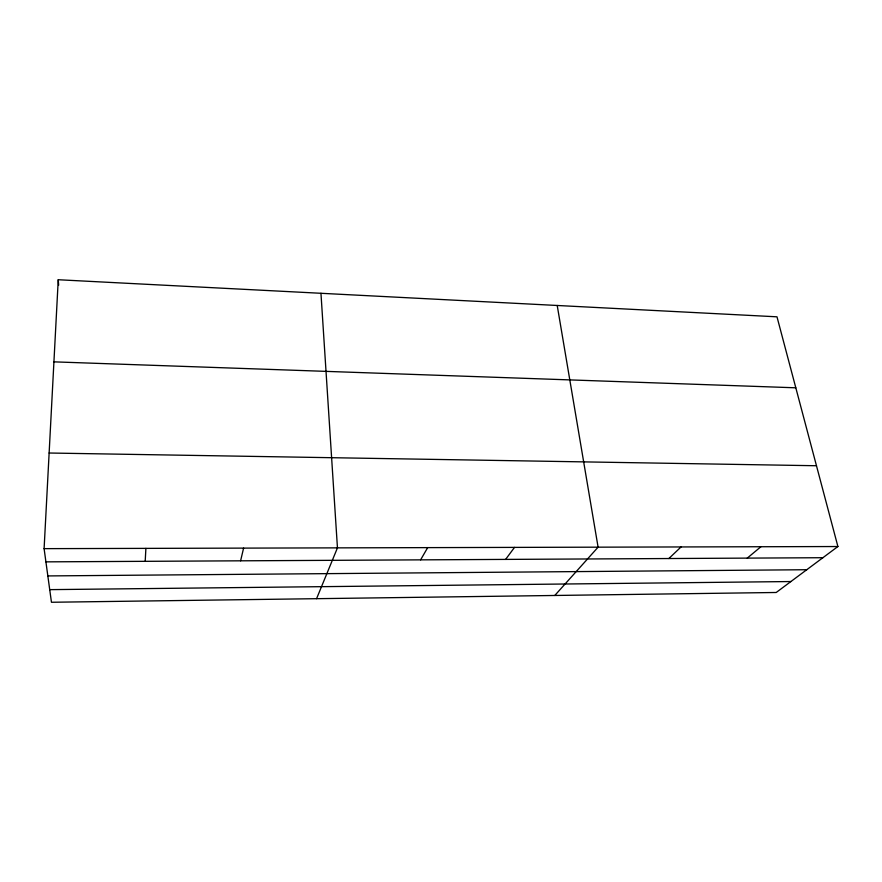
<?xml version="1.0" encoding="UTF-8"?>
<svg xmlns="http://www.w3.org/2000/svg" width="882" height="882" viewBox="0 0 882 882"><rect width="100%" height="100%" fill="white"/><g stroke="black" fill="none" stroke-linecap="round" stroke-linejoin="round"><path stroke-width="1.32" d="M44.1 548.648L58.245 279.737L776.987 316.814L837.9 546.531L776.215 592.484L51.454 602.263L44.1 548.648L837.9 546.531M145.199 561.327L145.894 548.384M240.599 560.82L243.597 548.119M316.572 598.68L337.453 547.865L320.96 293.298M420.604 559.861L427.682 547.623M505.607 559.409L514.504 547.391M554.789 595.471L598.095 547.171L557.215 305.481M668.854 558.538L681.036 546.95M747.263 558.119L760.912 546.73M49.723 589.639L790.922 581.536M47.837 575.924L806.765 569.717M45.908 561.856L822.884 557.711M49.127 453.017L816.478 465.74M53.923 361.852L795.807 387.804M58.245 279.737L58.653 285.206"/></g></svg>
